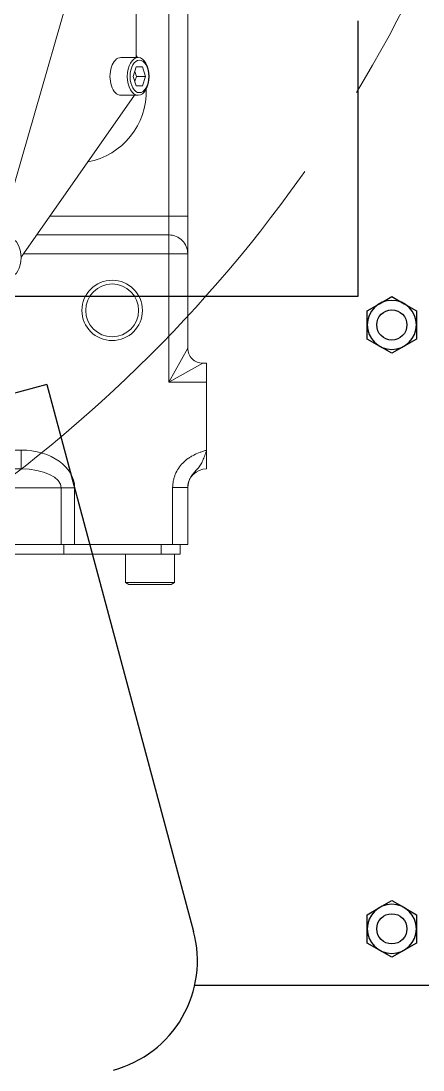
# Model space of a CAD drawing. Header units: millimetres. Extents: x 10462777 to 22643323, y 453826 to 1389191.
# Drawn here: x 11308566.7 to 11308673, y 596431.9 to 596709.8 of the extents above; entities that cross this region are included whole.
import ezdxf

# ---------------------------------------------------------------- set-up
doc = ezdxf.new("R2010")
doc.units = ezdxf.units.MM
doc.header["$LTSCALE"] = 200
doc.header["$MEASUREMENT"] = 0
doc.linetypes.add('CENTER2', pattern=[1.125, 0.75, -0.125, 0.125, -0.125])
doc.linetypes.add('PHANTOM', pattern=[2.5, 1.25, -0.25, 0.25, -0.25, 0.25, -0.25])
doc.layers.get('0').update_dxf_attribs({"linetype": 'CONTINUOUS'})
for name, color, linetype in [('2', 2, 'CONTINUOUS'), ('205', 4, 'CONTINUOUS'), ('DV1_DEFAULT', 7, 'CONTINUOUS')]:
    doc.layers.add(name, color=color, linetype=linetype)
doc.layers.add('LAYOUT', color=8, linetype='CONTINUOUS', lineweight=25)

# ---------------------------------------------------------------- blocks, each defined once
blk = doc.blocks.new('r710ic')
at = {"layer": 'DV1_DEFAULT', "color": 7, "linetype": 'Continuous', "lineweight": 0}
for p, q in [((271728.77, 103995.46), (271728.77, 104055.46)), ((271731.37, 103996.09), (271731.37, 104053.16)), ((271751.37, 104025.63), (271751.37, 104006.7)), ((271756.37, 104025.63), (271756.37, 104006.7)), ((271746.37, 103996.09), (271746.37, 104022.09)), ((272064.92, 103939.87), (271815.37, 104011.87)), ((271756.37, 104006.7), (271751.37, 104006.7)), ((271850.37, 103976.71), (271807.51, 104006.72)), ((271808.37, 103967.63), (271808.37, 104006.12)), ((271813.37, 104002.62), (271813.37, 103967.63)), ((271818.37, 103999.12), (271818.37, 103967.63)), ((271728.77, 103995.46), (271731.37, 103995.46)), ((271728.77, 103969.63), (271728.77, 103995.46)), ((271731.37, 103992.56), (271731.37, 103996.09)), ((271731.37, 103996.09), (271746.37, 103996.09)), ((271746.37, 103996.09), (271746.37, 103992.56)), ((271731.37, 103992.56), (271731.37, 103966.63)), ((271746.37, 103992.56), (271731.37, 103992.56)), ((271850.37, 103980.34), (271850.37, 103975.75)), ((271860.37, 103975.75), (271860.37, 103980.34)), ((271721.27, 103979.13), (271720.77, 103978.26)), ((271720.77, 103966.99), (271720.77, 103978.26)), ((271721.27, 103979.13), (271721.27, 103966.13)), ((271728.77, 103979.13), (271721.27, 103979.13)), ((271855.37, 103977.08), (271852.87, 103976.25)), ((271852.87, 103976.25), (271852.87, 103974.59)), ((271854.08, 103976.65), (271855.37, 103976.22)), ((271857.87, 103976.25), (271855.37, 103977.08)), ((271855.37, 103976.22), (271856.66, 103976.65)), ((271855.37, 103976.22), (271855.37, 103973.77)), ((271857.87, 103974.59), (271857.87, 103976.25)), ((271938.58, 103976.32), (271860.37, 103976.32)), ((271852.87, 103974.59), (271855.37, 103973.77)), ((271855.37, 103973.77), (271857.87, 103974.59)), ((271728.77, 103964.63), (271728.77, 103969.63)), ((271728.77, 103969.63), (271731.37, 103969.63)), ((271720.77, 103966.99), (271721.27, 103966.13)), ((271731.37, 103962.63), (271731.37, 103966.63)), ((271731.37, 103966.63), (271746.42, 103966.63)), ((271746.42, 103966.63), (271746.42, 103962.63)), ((271779.37, 103958.63), (271774.37, 103967.63)), ((271774.37, 103967.63), (271783.37, 103962.63)), ((271774.37, 103957.63), (271774.37, 103967.63)), ((271774.37, 103967.63), (271808.37, 103967.63)), ((271808.37, 103962.63), (271808.37, 103967.63)), ((271813.37, 103967.63), (271808.37, 103967.63)), ((271813.37, 103967.63), (271818.37, 103967.63)), ((271818.37, 103962.63), (271818.37, 103967.63)), ((271818.37, 103967.63), (271916.37, 103967.63)), ((271721.27, 103966.13), (271728.77, 103966.13)), ((271731.37, 103964.63), (271728.77, 103964.63)), ((271746.42, 103962.63), (271731.37, 103962.63)), ((271808.37, 103962.63), (271783.37, 103962.63)), ((271818.37, 103962.63), (271808.37, 103962.63)), ((271916.37, 103962.63), (271818.37, 103962.63)), ((271779.37, 103958.63), (271779.37, 103957.63)), ((271756.37, 103957.63), (271751.37, 103957.63)), ((271774.37, 103957.63), (271756.37, 103957.63)), ((271779.37, 103957.63), (271774.37, 103957.63))]:
    blk.add_line(p, q, dxfattribs=at)
at = {"layer": 'DV1_DEFAULT', "color": 3, "linetype": 'CENTER2', "lineweight": 0}
blk.add_circle((272041.37, 104232.63), 367.64, dxfattribs=at)
at = {"layer": 'DV1_DEFAULT', "color": 7, "linetype": 'Continuous', "lineweight": 0}
for radius in [8, 7]:
    blk.add_circle((271793.37, 103982.63), radius, dxfattribs=at)
for centre, radius, start, end in [((271851.37, 103992.63), 19, 190.7522, 271.8559), ((271851.37, 103992.63), 19, 298.2737, 300.8585), ((271808.37, 103967.63), 5, 270, 0), ((271746.37, 103957.63), 5, 0, 90), ((271783.37, 103958.63), 4, 90, 180)]:
    blk.add_arc(centre, radius, start, end, dxfattribs=at)
for centre, major_axis in [((271807.37, 104009.59), (5, 0)), ((271855.37, 103975.75), (5, 0)), ((271855.37, 103975.42), (-4.31, 0))]:
    blk.add_ellipse(centre, major_axis=major_axis, ratio=0.573576, dxfattribs=at)
for centre, major_axis, ratio, start_param, end_param in [((271746.37, 104006.7), (0, -10.61), 0.471405, 0, 1.570796), ((271746.37, 104006.7), (0, 14.14), 0.707107, 3.141593, 4.712389), ((271855.37, 103980.34), (5, 0), 0.573576, 0, 3.141593)]:
    blk.add_ellipse(centre, major_axis=major_axis, ratio=ratio, start_param=start_param, end_param=end_param, dxfattribs=at)
for points, knots in [([(271746.42, 103966.63), (271747.03, 103966.63), (271747.62, 103966.57), (271748.51, 103966.39), (271748.8, 103966.32), (271749.38, 103966.14), (271749.66, 103966.04), (271750.5, 103965.69), (271751.03, 103965.41), (271752.03, 103964.74), (271752.51, 103964.35), (271753.36, 103963.51), (271753.75, 103963.05), (271754.28, 103962.32), (271754.45, 103962.06), (271754.76, 103961.54), (271754.91, 103961.28), (271755.32, 103960.47), (271755.56, 103959.91), (271755.88, 103959.06), (271755.98, 103958.78), (271756.13, 103958.35), (271756.18, 103958.2), (271756.27, 103957.92), (271756.32, 103957.77), (271756.37, 103957.63)], [0, 0, 0, 0, 0.125, 0.125, 0.1875, 0.1875, 0.25, 0.25, 0.375, 0.375, 0.5, 0.5, 0.625, 0.625, 0.6875, 0.6875, 0.75, 0.75, 0.875, 0.875, 0.9375, 0.9375, 0.96875, 0.96875, 1, 1, 1, 1]), ([(271756.37, 103957.63), (271756.25, 103957.67), (271756.12, 103957.71), (271755.88, 103957.79), (271755.76, 103957.83), (271755.4, 103957.95), (271755.17, 103958.03), (271754.71, 103958.2), (271754.48, 103958.29), (271754.03, 103958.46), (271753.81, 103958.56), (271753.18, 103958.84), (271752.8, 103959.04), (271752.09, 103959.49), (271751.76, 103959.74), (271751.11, 103960.31), (271750.79, 103960.61), (271750.09, 103961.23), (271749.7, 103961.53), (271749.07, 103961.92), (271748.85, 103962.04), (271748.39, 103962.25), (271748.15, 103962.34), (271747.43, 103962.55), (271746.93, 103962.63), (271746.42, 103962.63)], [0, 0, 0, 0, 0.03125, 0.03125, 0.0625, 0.0625, 0.125, 0.125, 0.1875, 0.1875, 0.25, 0.25, 0.375, 0.375, 0.5, 0.5, 0.625, 0.625, 0.75, 0.75, 0.8125, 0.8125, 0.875, 0.875, 1, 1, 1, 1])]:
    blk.add_open_spline(points, degree=3, knots=knots, dxfattribs=at)
at = {"layer": 'LAYOUT', "color": 3}
blk.add_circle((272041.37, 104232.63), 2050.12, dxfattribs=at)
blk = doc.blocks.new('A$C7DA30AB0')
at = {"layer": 'LAYOUT', "color": 6, "linetype": 'PHANTOM'}
blk.add_circle((3030.45, 3025.99, 0), 2693.02, dxfattribs=at)

msp = doc.modelspace()

# ---------------------------------------------------------------- linework, layer by layer
at = {"layer": '2', "color": 252, "linetype": 'Continuous'}
for p, q in [((11308655.78801, 596709.79179, 0), (11308655.78801, 596636.76646, 0)), ((11308655.78801, 596709.79179, 0), (11308655.78801, 596636.76646, 0)), ((11308625.78758, 596636.76646, 0), (11308538.2865, 596636.76646, 0)), ((11308625.78758, 596636.76646, 0), (11308538.2865, 596636.76646, 0)), ((11308655.78801, 596636.76646, 0), (11308625.78758, 596636.76646, 0)), ((11308655.78801, 596636.76646, 0), (11308625.78758, 596636.76646, 0)), ((11308674.78828, 596454.26387, 0), (11308612.61121, 596454.26387, 0))]:
    msp.add_line(p, q, dxfattribs=at)
at = {"layer": '2', "color": 60, "linetype": 'Continuous'}
for p, q in [((11308661.53809, 596634.8956, 0), (11308664.78814, 596636.77201, 0)), ((11308664.78814, 596636.77201, 0), (11308668.03818, 596634.8956, 0)), ((11308658.28804, 596633.01918, 0), (11308661.53809, 596634.8956, 0)), ((11308658.28804, 596629.26635, 0), (11308658.28804, 596633.01918, 0)), ((11308668.03818, 596634.8956, 0), (11308671.28823, 596633.01918, 0)), ((11308671.28823, 596633.01918, 0), (11308671.28823, 596629.26635, 0)), ((11308658.28804, 596625.51352, 0), (11308658.28804, 596629.26635, 0)), ((11308671.28823, 596629.26635, 0), (11308671.28823, 596625.51352, 0)), ((11308661.53809, 596623.63711, 0), (11308658.28804, 596625.51352, 0)), ((11308671.28823, 596625.51352, 0), (11308668.03818, 596623.63711, 0)), ((11308664.78814, 596621.76069, 0), (11308661.53809, 596623.63711, 0)), ((11308668.03818, 596623.63711, 0), (11308664.78814, 596621.76069, 0)), ((11308658.28804, 596473.01691, 0), (11308661.53809, 596474.89332, 0)), ((11308661.53809, 596474.89332, 0), (11308664.78814, 596476.76974, 0)), ((11308664.78814, 596476.76974, 0), (11308668.03818, 596474.89332, 0)), ((11308668.03818, 596474.89332, 0), (11308671.28823, 596473.01691, 0)), ((11308658.28804, 596469.26408, 0), (11308658.28804, 596473.01691, 0)), ((11308671.28823, 596473.01691, 0), (11308671.28823, 596469.26408, 0)), ((11308658.28804, 596465.51125, 0), (11308658.28804, 596469.26408, 0)), ((11308671.28823, 596469.26408, 0), (11308671.28823, 596465.51125, 0)), ((11308661.53809, 596463.63483, 0), (11308658.28804, 596465.51125, 0)), ((11308664.78814, 596461.75842, 0), (11308661.53809, 596463.63483, 0)), ((11308668.03818, 596463.63483, 0), (11308664.78814, 596461.75842, 0)), ((11308671.28823, 596465.51125, 0), (11308668.03818, 596463.63483, 0))]:
    msp.add_line(p, q, dxfattribs=at)
at = {"layer": '2', "color": 60, "linetype": 'Continuous', "extrusion": (0, 0, -1)}
for centre in [(-11308664.78814, 596629.26635, 0), (-11308664.78814, 596469.26408, 0)]:
    msp.add_circle(centre, 6.50009, dxfattribs=at)
at = {"layer": '2', "color": 252, "linetype": 'Continuous'}
for centre in [(11308664.78814, 596629.26635, 0), (11308664.78814, 596469.26408, 0)]:
    msp.add_circle(centre, 4.00006, dxfattribs=at)
at = {"layer": '205', "color": 252, "linetype": 'Continuous'}
for q in [(11308538.2853, 596604.05681, 0), (11308612.32671, 596468.60251, 0)]:
    msp.add_line((11308573.5033, 596613.49344, 0), q, dxfattribs=at)
msp.add_arc((11308583.34852, 596460.83783, 0), 30.00043, 284.9999999, 15, dxfattribs=at)

# ---------------------------------------------------------------- block references
at = {"ltscale": 10, "rotation": 180}
msp.add_blockref('A$C7DA30AB0', (11313764.24811, 600747.76955, 0), dxfattribs=at)
at = {"layer": 'LAYOUT', "color": 2, "rotation": 89.99999999999999}
msp.add_blockref('r710ic', (11412573.40786, 324839.74027, 0), dxfattribs=at)

doc.saveas('drawing.dxf')
